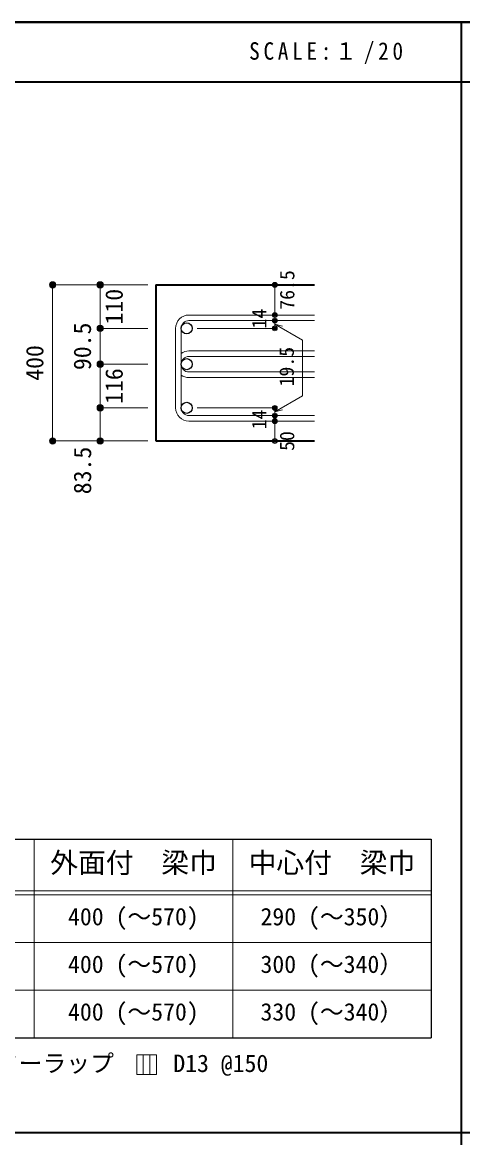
# Model space of a CAD drawing. Units: millimetres at full size, sheet at 1:20; details may follow other scales. Extents: x -3982 to 3969, y -2797 to 2801.
# Drawn here: x -1856 to -746, y -10 to 2801 of the extents above; entities that cross this region are included whole.
import ezdxf
from ezdxf.enums import TextEntityAlignment as Align

# ---------------------------------------------------------------- set-up
doc = ezdxf.new("R2010")
doc.units = ezdxf.units.MM
doc.header["$LTSCALE"] = 20
doc.header["$PDMODE"] = 32
doc.header["$PDSIZE"] = 12
for name, color, linetype, lineweight in [('6-1_躯体線', 2, 'Continuous', 35), ('6-5_梁主筋', 7, 'Continuous', 18), ('6-6_S.T.P.', 7, 'Continuous', 18), ('6-7_文字', 7, 'Continuous', 18), ('6-D_寸法', 4, 'Continuous', 9), ('6-E_枠', 7, 'Continuous', 18), ('F-0_枠', 6, 'Continuous', 40)]:
    doc.layers.add(name, color=color, linetype=linetype, lineweight=lineweight)
doc.styles.add('ＭＳ ゴシック', font='')
doc.styles.get('ＭＳ ゴシック').set_extended_font_data('MS Gothic')

msp = doc.modelspace()

# ---------------------------------------------------------------- linework, layer by layer
at = {"layer": '6-1_躯体線'}
for p, q in [((-1519.2, 2139.12), (-1119.2, 2139.12)), ((-1519.2, 2139.12), (-1519.2, 1745.62)), ((-1519.2, 1745.62), (-1119.2, 1745.62))]:
    msp.add_line(p, q, dxfattribs=at)
at = {"layer": '6-5_梁主筋', "color": 3, "lineweight": 25}
for centre in [(-1441.2, 2029.51), (-1441.2, 1939.12), (-1441.2, 1829.12)]:
    msp.add_circle(centre, 14, dxfattribs=at)
at = {"layer": '6-6_S.T.P.'}
for p, q in [((-1435.7, 2063.01), (-1119.2, 2063.01)), ((-1469.2, 2029.51), (-1469.2, 1829.12)), ((-1455.2, 2029.51), (-1455.2, 1829.12)), ((-1435.7, 2049.01), (-1119.2, 2049.01)), ((-1435.7, 1972.62), (-1119.2, 1972.62)), ((-1435.7, 1958.62), (-1119.2, 1958.62)), ((-1435.7, 1919.62), (-1119.2, 1919.62)), ((-1435.7, 1905.62), (-1119.2, 1905.62)), ((-1435.7, 1809.62), (-1119.2, 1809.62)), ((-1435.7, 1795.62), (-1119.2, 1795.62))]:
    msp.add_line(p, q, dxfattribs=at)
for centre, radius, start, end in [((-1435.7, 2029.51), 33.5, 90, 180), ((-1435.7, 2029.51), 19.5, 90, 180), ((-1435.7, 1939.12), 33.5, 90, 125.59765), ((-1435.7, 1939.12), 19.5, 90, 180), ((-1435.7, 1939.12), 19.5, 180, 270), ((-1435.7, 1939.12), 33.5, 234.40235, 270), ((-1435.7, 1829.12), 33.5, 180, 270), ((-1435.7, 1829.12), 19.5, 180, 270)]:
    msp.add_arc(centre, radius, start, end, dxfattribs=at)
at = {"layer": '6-7_文字'}
for p, q in [((-1550.59, 198.77), (-1550.59, 148.77)), ((-1533.92, 198.77), (-1533.92, 148.77))]:
    msp.add_line(p, q, dxfattribs=at)
msp.add_lwpolyline([(-1567.25, 148.77), (-1517.25, 148.77), (-1517.25, 198.77), (-1567.25, 198.77)], close=True, dxfattribs=at)
at = {"layer": '6-D_寸法'}
for p, q in [((-1779.2, 2139.12), (-1659.2, 2139.12)), ((-1779.2, 2139.12), (-1779.2, 1745.62)), ((-1659.2, 2139.12), (-1539.2, 2139.12)), ((-1659.2, 2139.12), (-1659.2, 2029.51)), ((-1219.2, 2063.59), (-1219.2, 2139.12)), ((-1219.2, 2049.01), (-1219.2, 2063.01)), ((-1659.2, 2029.51), (-1539.2, 2029.51)), ((-1659.2, 2029.51), (-1659.2, 1939.12)), ((-1219.2, 2029.51), (-1415.29, 2029.51)), ((-1219.2, 2039.84), (-1199.88, 2034.66)), ((-1219.2, 2039.84), (-1149.14, 1999.39)), ((-1149.14, 1999.39), (-1149.14, 1859.82)), ((-1659.2, 1939.12), (-1539.2, 1939.12)), ((-1219.2, 1819.37), (-1149.14, 1859.82)), ((-1219.2, 1829.12), (-1415.29, 1829.12)), ((-1219.2, 1809.62), (-1219.2, 1829.12)), ((-1219.2, 1819.37), (-1199.88, 1824.55)), ((-1219.2, 1795.62), (-1219.2, 1809.62)), ((-1219.2, 1745.62), (-1219.2, 1795.62)), ((-1779.2, 1745.62), (-1659.2, 1745.62)), ((-1779.2, 1745.62), (-1669.33, 1745.62)), ((-1659.2, 1745.62), (-1539.2, 1745.62))]:
    msp.add_line(p, q, dxfattribs=at)
for points in [[(-1659.2, 2029.51), (-1659.2, 1939.12), (-1659.2, 1829.12)], [(-1219.2, 2029.51), (-1219.2, 2049.59), (-1219.2, 2029.51)], [(-1659.2, 1745.62), (-1659.2, 1829.12), (-1539.2, 1829.12)]]:
    msp.add_lwpolyline(points, dxfattribs=at)
for centre, radius in [((-1779.2, 2139.12), 8), ((-1779.2, 2139.12), 7.2), ((-1779.2, 2139.12), 6.4), ((-1779.2, 2139.12), 5.6), ((-1779.2, 2139.12), 4.8), ((-1779.2, 2139.12), 4), ((-1779.2, 2139.12), 3.2), ((-1779.2, 2139.12), 2.4), ((-1779.2, 2139.12), 1.6), ((-1779.2, 2139.12), 0.8), ((-1659.2, 2139.12), 8), ((-1659.2, 2139.12), 7.2), ((-1659.2, 2139.12), 6.4), ((-1659.2, 2139.12), 5.6), ((-1659.2, 2139.12), 4.8), ((-1659.2, 2139.12), 4), ((-1659.2, 2139.12), 3.2), ((-1659.2, 2139.12), 2.4), ((-1659.2, 2139.12), 1.6), ((-1659.2, 2139.12), 0.8), ((-1219.2, 2139.12), 4), ((-1219.2, 2139.12), 3.6), ((-1219.2, 2139.12), 3.2), ((-1219.2, 2139.12), 2.8), ((-1219.2, 2139.12), 2.4), ((-1219.2, 2139.12), 2), ((-1219.2, 2139.12), 1.6), ((-1219.2, 2139.12), 1.2), ((-1219.2, 2139.12), 0.8), ((-1219.2, 2139.12), 0.4), ((-1219.2, 2063.01), 4), ((-1219.2, 2049.01), 4), ((-1219.2, 2063.01), 3.6), ((-1219.2, 2049.01), 3.6), ((-1219.2, 2063.01), 3.2), ((-1219.2, 2049.01), 3.2), ((-1219.2, 2063.01), 2.8), ((-1219.2, 2063.01), 2.4), ((-1219.2, 2063.01), 2), ((-1219.2, 2063.01), 1.6), ((-1219.2, 2063.01), 1.2), ((-1219.2, 2063.01), 0.8), ((-1219.2, 2063.01), 0.4), ((-1659.2, 2029.51), 8), ((-1659.2, 2029.51), 7.2), ((-1659.2, 2029.51), 6.4), ((-1659.2, 2029.51), 5.6), ((-1659.2, 2029.51), 4.8), ((-1659.2, 2029.51), 4), ((-1659.2, 2029.51), 3.2), ((-1659.2, 2029.51), 2.4), ((-1659.2, 2029.51), 1.6), ((-1659.2, 2029.51), 0.8), ((-1219.2, 2029.51), 4), ((-1219.2, 2029.51), 3.6), ((-1219.2, 2029.51), 3.2), ((-1219.2, 2049.01), 2.8), ((-1219.2, 2029.51), 2.8), ((-1219.2, 2049.01), 2.4), ((-1219.2, 2029.51), 2.4), ((-1219.2, 2049.01), 2), ((-1219.2, 2029.51), 2), ((-1219.2, 2049.01), 1.6), ((-1219.2, 2029.51), 1.6), ((-1219.2, 2049.01), 1.2), ((-1219.2, 2029.51), 1.2), ((-1219.2, 2049.01), 0.8), ((-1219.2, 2029.51), 0.8), ((-1219.2, 2049.01), 0.4), ((-1219.2, 2029.51), 0.4), ((-1659.2, 1939.12), 8), ((-1659.2, 1939.12), 7.2), ((-1659.2, 1939.12), 6.4), ((-1659.2, 1939.12), 5.6), ((-1659.2, 1939.12), 4.8), ((-1659.2, 1939.12), 4), ((-1659.2, 1939.12), 3.2), ((-1659.2, 1939.12), 2.4), ((-1659.2, 1939.12), 1.6), ((-1659.2, 1939.12), 0.8), ((-1659.2, 1829.12), 8), ((-1659.2, 1829.12), 7.2), ((-1659.2, 1829.12), 6.4), ((-1659.2, 1829.12), 5.6), ((-1659.2, 1829.12), 4.8), ((-1659.2, 1829.12), 4), ((-1659.2, 1829.12), 3.2), ((-1659.2, 1829.12), 2.4), ((-1659.2, 1829.12), 1.6), ((-1659.2, 1829.12), 0.8), ((-1219.2, 1829.12), 4), ((-1219.2, 1829.12), 3.6), ((-1219.2, 1829.12), 3.2), ((-1219.2, 1829.12), 2.8), ((-1219.2, 1829.12), 2.4), ((-1219.2, 1829.12), 2), ((-1219.2, 1829.12), 1.6), ((-1219.2, 1829.12), 1.2), ((-1219.2, 1829.12), 0.8), ((-1219.2, 1829.12), 0.4), ((-1219.2, 1809.62), 4), ((-1219.2, 1795.62), 4), ((-1219.2, 1809.62), 3.6), ((-1219.2, 1795.62), 3.6), ((-1219.2, 1809.62), 3.2), ((-1219.2, 1809.62), 2.8), ((-1219.2, 1809.62), 2.4), ((-1219.2, 1809.62), 2), ((-1219.2, 1809.62), 1.6), ((-1219.2, 1809.62), 1.2), ((-1219.2, 1809.62), 0.8), ((-1219.2, 1809.62), 0.4), ((-1219.2, 1795.62), 3.2), ((-1219.2, 1795.62), 2.8), ((-1219.2, 1795.62), 2.4), ((-1219.2, 1795.62), 2), ((-1219.2, 1795.62), 1.6), ((-1219.2, 1795.62), 1.2), ((-1219.2, 1795.62), 0.8), ((-1219.2, 1795.62), 0.4), ((-1779.2, 1745.62), 8), ((-1779.2, 1745.62), 7.2), ((-1779.2, 1745.62), 6.4), ((-1779.2, 1745.62), 5.6), ((-1779.2, 1745.62), 4.8), ((-1779.2, 1745.62), 4), ((-1779.2, 1745.62), 3.2), ((-1779.2, 1745.62), 2.4), ((-1779.2, 1745.62), 1.6), ((-1779.2, 1745.62), 0.8), ((-1659.2, 1745.62), 8), ((-1659.2, 1745.62), 7.2), ((-1659.2, 1745.62), 6.4), ((-1659.2, 1745.62), 5.6), ((-1659.2, 1745.62), 4.8), ((-1659.2, 1745.62), 4), ((-1659.2, 1745.62), 3.2), ((-1659.2, 1745.62), 2.4), ((-1659.2, 1745.62), 1.6), ((-1659.2, 1745.62), 0.8), ((-1219.2, 1745.62), 4), ((-1219.2, 1745.62), 3.6), ((-1219.2, 1745.62), 3.2), ((-1219.2, 1745.62), 2.8), ((-1219.2, 1745.62), 2.4), ((-1219.2, 1745.62), 2), ((-1219.2, 1745.62), 1.6), ((-1219.2, 1745.62), 1.2), ((-1219.2, 1745.62), 0.8), ((-1219.2, 1745.62), 0.4)]:
    msp.add_circle(centre, radius, dxfattribs=at)
at = {"layer": '6-D_寸法', "color": 7}
for p in [(-1779.2, 2139.12), (-1659.2, 2139.12), (-1219.2, 2139.12), (-1219.2, 2063.01), (-1219.2, 2049.01), (-1659.2, 2029.51), (-1219.2, 2029.51), (-1659.2, 1939.12), (-1659.2, 1829.12), (-1219.2, 1829.12), (-1219.2, 1809.62), (-1219.2, 1795.62), (-1779.2, 1745.62), (-1659.2, 1745.62), (-1219.2, 1745.62)]:
    msp.add_point(p, dxfattribs=at)
at = {"layer": '6-E_枠', "color": 3, "lineweight": 25}
for p, q in [((-2267.02, 741.85), (-825.33, 741.85)), ((-825.33, 741.85), (-825.33, 241.85)), ((-2267.02, 241.85), (-825.33, 241.85))]:
    msp.add_line(p, q, dxfattribs=at)
at = {"layer": '6-E_枠'}
for p, q in [((-1825.33, 741.85), (-1825.33, 241.85)), ((-1325.33, 741.85), (-1325.33, 241.85)), ((-2267.02, 611.85), (-825.33, 611.85)), ((-2267.02, 601.85), (-825.33, 601.85)), ((-2267.02, 481.85), (-825.33, 481.85)), ((-2267.02, 361.85), (-825.33, 361.85))]:
    msp.add_line(p, q, dxfattribs=at)
at = {"layer": 'F-0_枠'}
msp.add_line((-3981.92, 2800.77), (3969.4, 2800.77), dxfattribs=at)
at = {"layer": 'F-0_枠', "color": 2, "lineweight": 35}
for p, q in [((-749.76, 2800.77), (-749.76, -2796.83)), ((-3981.92, 2650.77), (2482.4, 2650.77)), ((2482.4, 1.97), (-3981.92, 1.97))]:
    msp.add_line(p, q, dxfattribs=at)

# ---------------------------------------------------------------- texts
at = {"layer": '6-7_文字', "color": 2, "style": 'ＭＳ ゴシック'}
for s, p in [('外面付\u3000梁巾', (-1785.33, 641.85)), ('中心付\u3000梁巾', (-1285.33, 641.85))]:
    msp.add_text(s, height=51.32, dxfattribs=at).set_placement(p, align=Align.BOTTOM_LEFT)
at = {"layer": '6-7_文字', "style": 'ＭＳ ゴシック'}
for s, p in [('400 (～570)', (-1740.33, 511.85)), ('290 (～350）', (-1255.33, 511.85)), ('400 (～570)', (-1740.33, 391.85)), ('300 (～340）', (-1255.33, 391.85)), ('400 (～570)', (-1740.33, 271.85)), ('330 (～340）', (-1255.33, 271.85)), ('※ 基礎梁スターラップ     D13 @150', (-2254.64, 142.13))]:
    msp.add_text(s, height=43.99, dxfattribs=at).set_placement(p, align=Align.BOTTOM_LEFT)
at = {"layer": '6-7_文字', "color": 2, "insert": (-1283.99, 2695.77), "char_height": 43.99, "attachment_point": 7, "style": 'ＭＳ ゴシック'}
msp.add_mtext('\\T1.34;\\W0.9;SCALE:１/20', dxfattribs=at)
at = {"layer": '6-D_寸法', "style": 'ＭＳ ゴシック'}
for s, height, p in [('76.5', 36.66, (-1158.92, 2076.37)), ('110', 43.99, (-1589.2, 2039.31)), ('14', 36.66, (-1229.2, 2029.12)), ('90.5', 43.99, (-1669.2, 1924.32)), ('400', 43.99, (-1789.2, 1897.37)), ('19.5', 36.66, (-1160.22, 1883.09)), ('116', 43.99, (-1589.2, 1839.12)), ('14', 36.66, (-1229.59, 1774.94)), ('50', 36.66, (-1159.2, 1720.62)), ('83.5', 43.99, (-1668.89, 1611.46))]:
    msp.add_text(s, height=height, rotation=90, dxfattribs=at).set_placement(p, align=Align.BOTTOM_LEFT)

doc.saveas('drawing.dxf')
